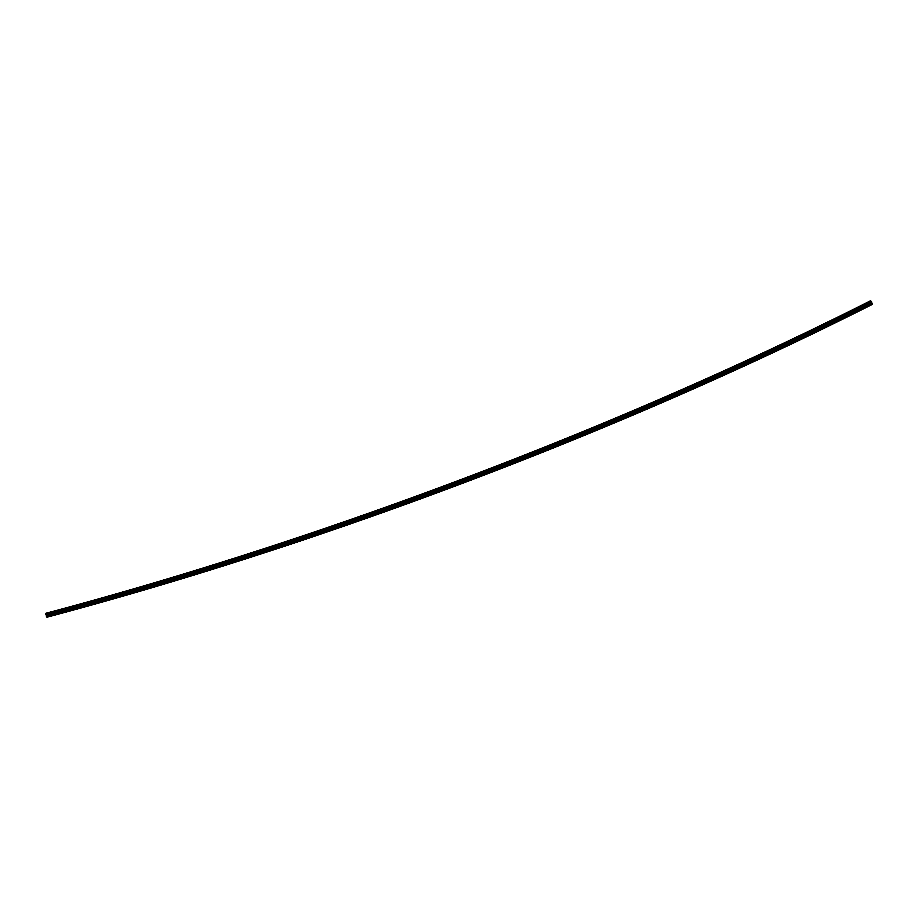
<?xml version="1.0" encoding="UTF-8"?>
<svg xmlns="http://www.w3.org/2000/svg" width="918" height="918" viewBox="0 0 918 918"><rect width="100%" height="100%" fill="white"/><g stroke="black" fill="none" stroke-linecap="round" stroke-linejoin="round"><path stroke-width="1.38" d="M45.911 613.844L47.036 616.896A1147.523 286.439 -20.2 0 0 871.951 304.283L871.675 302.343L870.367 301.15A1146.559 286.198 -20.2 0 1 46.141 613.499L45.911 613.844A1147.523 286.439 -20.2 0 0 183.841 574.484M47.036 616.896L46.141 613.499M871.951 304.283L870.643 303.078L870.367 301.15M870.253 301.334A1146.112 286.083 -20.2 0 1 46.325 613.58M870.574 301.104A1147.041 286.324 -20.2 0 1 46.003 613.591M870.826 301.23A1147.523 286.439 -20.2 0 1 608.508 421.557M607.211 422.108A1147.523 286.439 -20.2 0 1 327.072 528.217M325.729 528.676A1147.523 286.439 -20.2 0 1 185.229 574.071M869.851 302.125A1147.97 286.554 -20.2 0 1 867.338 303.399M857.217 308.471A1147.97 286.554 -20.2 0 1 847.039 313.531M840.647 316.687A1147.97 286.554 -20.2 0 1 826.498 323.629M808.345 332.419A1147.97 286.554 -20.2 0 1 795.539 338.547M792.957 339.775A1147.97 286.554 -20.2 0 1 780.048 345.891M773.564 348.932A1147.97 286.554 -20.2 0 1 764.453 353.2M757.912 356.23A1147.97 286.554 -20.2 0 1 752.68 358.651M742.203 363.471A1147.97 286.554 -20.2 0 1 730.556 368.784M724.061 371.733A1147.97 286.554 -20.2 0 1 720.16 373.5M717.555 374.67A1147.97 286.554 -20.2 0 1 712.334 377.023M709.717 378.193A1147.97 286.554 -20.2 0 1 701.857 381.704M699.241 382.863A1147.97 286.554 -20.2 0 1 696.613 384.034M692.665 385.778A1147.97 286.554 -20.2 0 1 683.451 389.852M680.812 391.011A1147.97 286.554 -20.2 0 1 678.173 392.17M674.26 393.879A1147.97 286.554 -20.2 0 1 656.026 401.786M653.421 402.91A1147.97 286.554 -20.2 0 1 649.496 404.597M646.88 405.722A1147.97 286.554 -20.2 0 1 625.858 414.661M623.23 415.774A1147.97 286.554 -20.2 0 1 619.271 417.438M616.632 418.551A1147.97 286.554 -20.2 0 1 612.673 420.214M603.516 424.036A1147.97 286.554 -20.2 0 1 597.01 426.732M594.416 427.811A1147.97 286.554 -20.2 0 1 589.195 429.957M585.282 431.575A1147.97 286.554 -20.2 0 1 559.096 442.235M556.469 443.291A1147.97 286.554 -20.2 0 1 539.371 450.13M538.051 450.658A1147.97 286.554 -20.2 0 1 510.305 461.582M507.654 462.615A1147.97 286.554 -20.2 0 1 477.108 474.388M474.445 475.398A1147.97 286.554 -20.2 0 1 470.452 476.912M469.121 477.417A1147.97 286.554 -20.2 0 1 398.286 503.603M396.943 504.085A1147.97 286.554 -20.2 0 1 382.198 509.364M371.469 513.173A1147.97 286.554 -20.2 0 1 331.18 527.196M323.125 529.938A1147.97 286.554 -20.2 0 1 278.831 544.787M276.146 545.659A1147.97 286.554 -20.2 0 1 256.042 552.211M254.676 552.659A1147.97 286.554 -20.2 0 1 250.58 553.979M245.129 555.723A1147.97 286.554 -20.2 0 1 230.131 560.508M224.68 562.229A1147.97 286.554 -20.2 0 1 186.606 574.025M183.875 574.863A1147.97 286.554 -20.2 0 1 179.721 576.114M171.436 578.615A1147.97 286.554 -20.2 0 1 154.901 583.561M149.393 585.191A1147.97 286.554 -20.2 0 1 139.766 588.013M137.012 588.817A1147.97 286.554 -20.2 0 1 130.149 590.813M124.676 592.397A1147.97 286.554 -20.2 0 1 115.094 595.139M105.536 597.859A1147.97 286.554 -20.2 0 1 94.634 600.923M91.915 601.68A1147.97 286.554 -20.2 0 1 87.83 602.816M85.122 603.574A1147.97 286.554 -20.2 0 1 78.328 605.444M75.609 606.19A1147.97 286.554 -20.2 0 1 71.547 607.303M68.839 608.049A1147.97 286.554 -20.2 0 1 58.029 610.975M55.332 611.698A1147.97 286.554 -20.2 0 1 51.282 612.788M847.957 315.379A1148.544 286.691 -20.2 0 1 841.565 318.535M711.886 379.478A1148.544 286.691 -20.2 0 1 706.653 381.819M693.515 387.66A1148.544 286.691 -20.2 0 1 689.567 389.404M662.085 401.418A1148.544 286.691 -20.2 0 1 658.172 403.105M631.94 414.328A1148.544 286.691 -20.2 0 1 627.992 416.003M599.121 428.086A1148.544 286.691 -20.2 0 1 595.208 429.704M583.458 434.547A1148.544 286.691 -20.2 0 1 579.545 436.153M574.301 438.288A1148.544 286.691 -20.2 0 1 570.376 439.883M567.749 440.95A1148.544 286.691 -20.2 0 1 563.813 442.545M558.557 444.668A1148.544 286.691 -20.2 0 1 554.621 446.251M533.542 454.662A1148.544 286.691 -20.2 0 1 526.943 457.279M519.003 460.388A1148.544 286.691 -20.2 0 1 515.032 461.949M467.193 480.355A1148.544 286.691 -20.2 0 1 463.2 481.858M456.533 484.371A1148.544 286.691 -20.2 0 1 452.528 485.874M449.854 486.873A1148.544 286.691 -20.2 0 1 445.838 488.365M441.833 489.856A1148.544 286.691 -20.2 0 1 437.817 491.348M432.47 493.322A1148.544 286.691 -20.2 0 1 428.454 494.802M424.437 496.282A1148.544 286.691 -20.2 0 1 420.421 497.751M415.062 499.713A1148.544 286.691 -20.2 0 1 403.002 504.085M392.284 507.952A1148.544 286.691 -20.2 0 1 374.831 514.16M342.586 525.44A1148.544 286.691 -20.2 0 1 327.818 530.524M326.475 530.983A1148.544 286.691 -20.2 0 1 311.695 535.997M284.832 544.971A1148.544 286.691 -20.2 0 1 264.705 551.569M248.468 556.813A1148.544 286.691 -20.2 0 1 238.921 559.877M230.739 562.47A1148.544 286.691 -20.2 0 1 221.192 565.477M177.702 578.879A1148.544 286.691 -20.2 0 1 173.64 580.107M168.224 581.737A1148.544 286.691 -20.2 0 1 164.161 582.953M137.149 590.917A1148.544 286.691 -20.2 0 1 133.11 592.099M125.043 594.428A1148.544 286.691 -20.2 0 1 121.015 595.587M108.817 599.064A1148.544 286.691 -20.2 0 1 104.721 600.223M72.086 609.3A1148.544 286.691 -20.2 0 1 68.024 610.401M65.316 611.136A1148.544 286.691 -20.2 0 1 61.265 612.237M49.124 615.496A1148.544 286.691 -20.2 0 1 46.428 616.207M870.838 304.397A1148.315 286.634 -20.2 0 1 860.74 309.469M858.204 310.743A1148.315 286.634 -20.2 0 1 810.628 334.06M809.32 334.691A1148.315 286.634 -20.2 0 1 765.405 355.473M762.801 356.689A1148.315 286.634 -20.2 0 1 749.708 362.748M744.441 365.169A1148.315 286.634 -20.2 0 1 626.787 416.967M624.148 418.08A1148.315 286.634 -20.2 0 1 620.189 419.744M617.55 420.857A1148.315 286.634 -20.2 0 1 609.621 424.173M608.324 424.713A1148.315 286.634 -20.2 0 1 399.135 505.933M397.792 506.415A1148.315 286.634 -20.2 0 1 256.845 554.564M255.479 555A1148.315 286.634 -20.2 0 1 115.852 597.492M113.121 598.272A1148.315 286.634 -20.2 0 1 47.988 616.219M872.066 304.087A1147.97 286.554 -20.2 0 1 46.852 616.816M871.756 304.317A1147.041 286.324 -20.2 0 1 47.185 616.804M871.503 304.191A1146.559 286.198 -20.2 0 1 47.266 616.552M871.205 303.927A1146.112 286.083 -20.2 0 1 47.277 616.173M870.918 303.548A1145.767 286.003 -20.2 0 1 47.231 615.703M870.654 303.078A1145.538 285.946 -20.2 0 1 47.116 615.175M870.436 302.573A1145.469 285.923 -20.2 0 1 46.944 614.647M870.287 302.091A1145.538 285.946 -20.2 0 1 46.749 614.188M870.23 301.655A1145.767 286.003 -20.2 0 1 46.531 613.809"/></g></svg>
